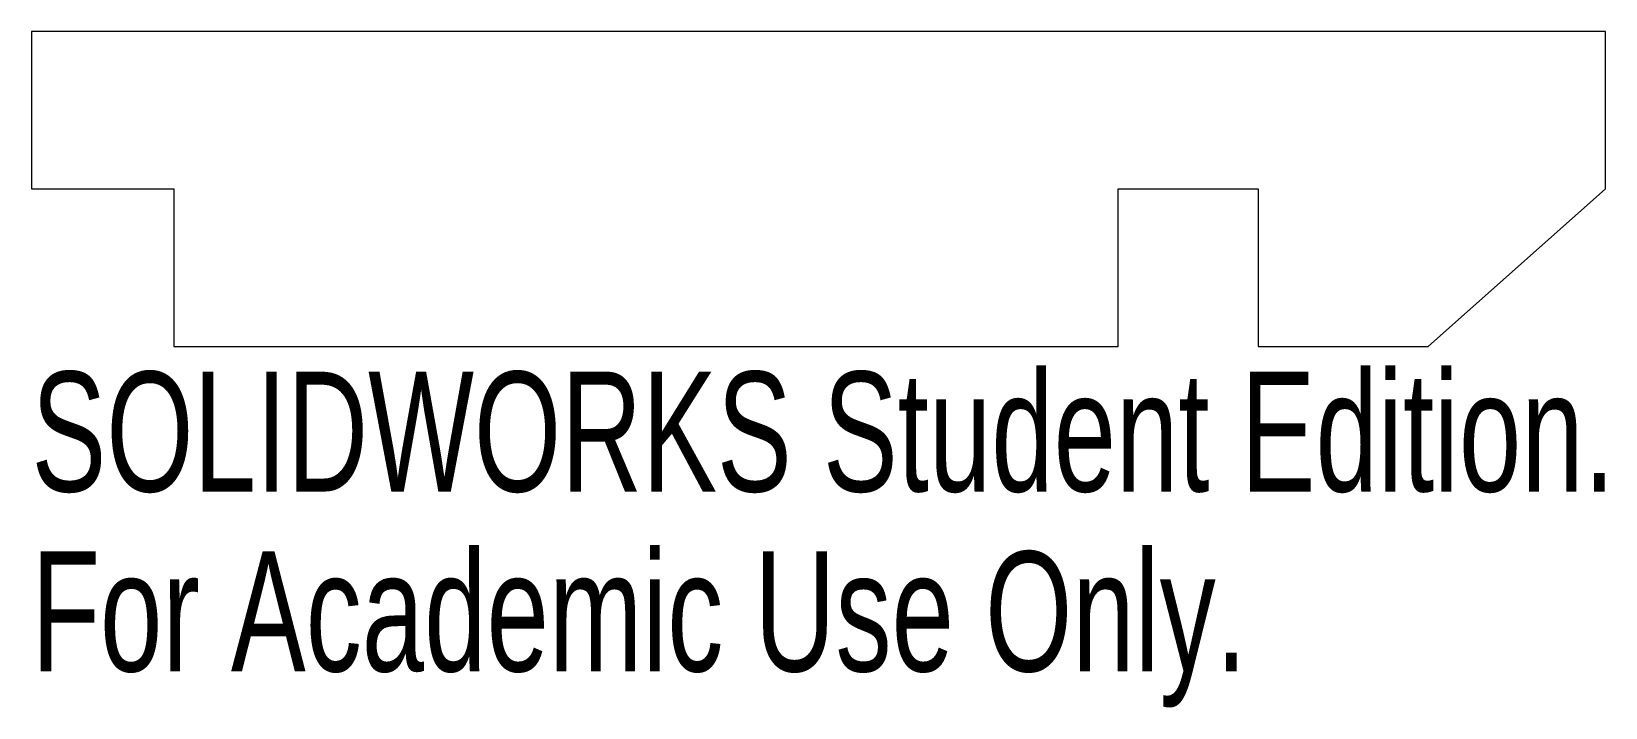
# Model space of a CAD drawing. Header units: inches. Extents: x -0.51 to 1.99, y -0.57 to 0.5.
import ezdxf

# ---------------------------------------------------------------- set-up
doc = ezdxf.new("R2010")
doc.units = ezdxf.units.IN
doc.header["$MEASUREMENT"] = 0
doc.styles.add('SLDTEXTSTYLE0', font='TXT', dxfattribs={"width": 0.7})

msp = doc.modelspace()

# ---------------------------------------------------------------- linework, layer by layer
at = {"color": 7, "linetype": 'Continuous', "lineweight": 15}
for p, q in [((1.988, 0.5), (-0.512, 0.5)), ((-0.512, 0.5), (-0.512, 0.25)), ((1.988, 0.25), (1.988, 0.5)), ((-0.512, 0.25), (-0.286, 0.25)), ((-0.286, 0.25), (-0.286, 0)), ((1.214, 0), (1.214, 0.25)), ((1.214, 0.25), (1.4361, 0.25)), ((1.4361, 0.25), (1.4361, 0)), ((1.7061, 0), (1.988, 0.25)), ((-0.286, 0), (1.214, 0)), ((1.4361, 0), (1.7061, 0))]:
    msp.add_line(p, q, dxfattribs=at)

# ---------------------------------------------------------------- texts
at = {"color": 7, "linetype": 'Continuous', "char_height": 0.1903, "attachment_point": 1, "style": 'SLDTEXTSTYLE0'}
for s, insert in [('SOLIDWORKS Student Edition.', (-0.512, -0.0401)), ('For Academic Use Only.', (-0.512, -0.3256))]:
    msp.add_mtext(s, dxfattribs=dict(at, insert=insert))

doc.saveas('drawing.dxf')
